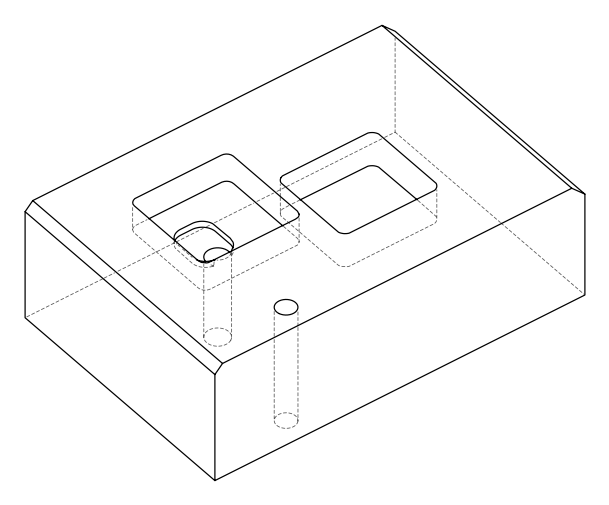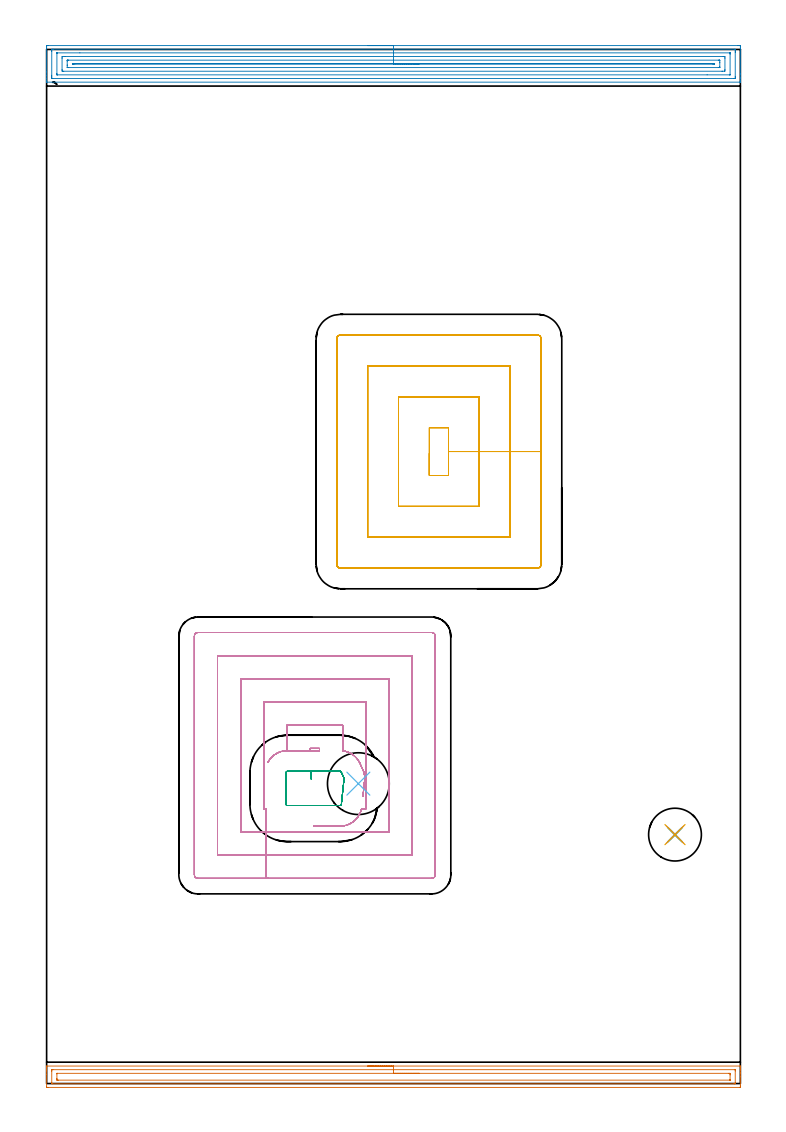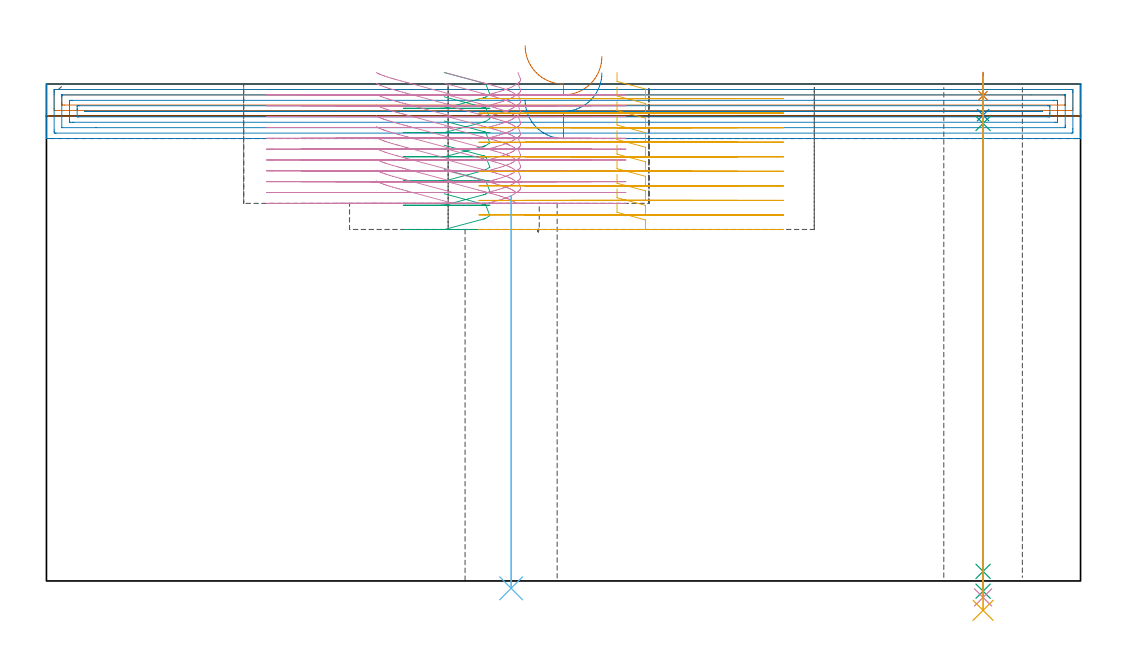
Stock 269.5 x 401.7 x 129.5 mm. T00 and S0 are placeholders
(PLAN: 11 operations, 9 tool changes, 69 min)
(1 AREA_MILL | FG_CHAMFER_SURFACE | UGT0205_001 | 6.7 min | 9283 mm3)
(2 AREA_MILL_1 | FG_CHAMFER_SURFACE_1 | UGT0205_001 | 13.11 min | 27171 mm3)
(3 MILL_OPEN_POCKET | POCKET_OPEN | UGT0201_006 | Follow Part, ap 7, ae 75% | 1.79 min | 71073 mm3)
(4 MILL_RECTANGULAR_POCKET | POCKET_RECTANGULAR_STRAIGHT | NXT0201_011 | Follow Part, ap 3, ae 75% | 27.76 min | 293328 mm3)
(5 MILL_RECTANGULAR_POCKET_1 | POCKET_RECTANGULAR_STRAIGHT_1 | NXT0201_012 | Follow Part, ap 4, ae 75% | 17.46 min | 382539 mm3)
(6 INDEXABLE_INSERT_DRILL_THROUGH_HOLE_FROM_SOLID | STEP1HOLE | NXT0302_019 | 0.42 min | 41728 mm3)
(7 SPOT_DRILL | STEP1HOLE_1 | NXT0321_9005460120000 | 0.05 min | 267 mm3)
(8 DRILL_BLIND_HOLE_INTO_CENTER | STEP1HOLE_1 | UGT0301_178 | 0.04 min | 80 mm3)
(9 GUN_DRILL_THROUGH_HOLE | STEP1HOLE_1 | UGT0307_001 | 0.58 min | 2336 mm3)
(10 SPADE_DRILL_TO_ENLARGE_THROUGH_HOLE | STEP1HOLE_1 | UGT0306_003 | 0.54 min | 13189 mm3)
(11 DRILL_TO_ENLARGE_THROUGH_HOLE | STEP1HOLE_1 | UGT0301_050 | 0.56 min | 26830 mm3)
(TOOL UGT0205_001 | Chamfer Mill 20 x 3 x 45 deg. | D20 FL50 Z2)
(TOOL UGT0201_006 | End Mill 28 mm | D28 FL25 Z2)
(TOOL NXT0201_011 | ENDMILL 12mm [2P460-1200-NA 1630] | D12 FL38 Z6)
(TOOL NXT0201_012 | ENDMILL 16mm [2P460-1600-NA 1630] | D16 FL38 Z6)
(TOOL NXT0302_019 | Index. Insert Drill 24mm [880-D2400L25-05] | D24 PA176 FL120 Z2)
(TOOL NXT0321_9005460120000 | NC Spot Drill, 142deg, 12mm, Carbide, Uncoated | D12 PA142 FL30 Z2)
(TOOL UGT0301_178 | Twist Drill 5.4 mm | D5.4 PA118 FL55 Z2)
(TOOL UGT0307_001 | Gun Drill 5 mm | D5 PA130 FL24 Z1)
(TOOL UGT0306_003 | Spade Drill 12.5mm | D12.5 PA132 FL10 Z2)
(TOOL UGT0301_050 | Twist Drill 20.5 mm | D20.5 PA118 FL145 Z2)
(OP 1 AREA_MILL)
G17 G21 G94 G90
T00 M6
G54
G17 G0 G90 X124.75 Y6.8 S1061 M3
G43 Z139.5 H0
G94 G1 X124.788 Z138.628 F250.
X124.902 Z137.764
X125.091 Z136.912
X125.353 Z136.08
X125.687 Z135.274
X126.09 Z134.5
X126.558 Z133.764
X127.09 Z133.072
X127.679 Z132.429
X128.322 Z131.84
X129.014 Z131.308
X129.75 Z130.84
X130.524 Z130.437
X131.33 Z130.103
X132.162 Z129.841
X133.014 Z129.652
X133.878 Z129.538
X134.75 Z129.5
X269.318
X269.49 Y6.797 Z129.488
X269.493 Y6.745 Z129.437
X269.5 Y6.323 Z129.023
Y6.049 Z128.748
Y5.323 Z128.018
Y4.069 Z126.766
Y2.652 Z125.348
Y-0.914 Z121.783
X269.498 Y-1.18 Z121.517
X269.49 Y-1.492 Z121.206
X269.178 Y-1.499 Z121.199
X0.629 Y-1.5 Z121.2
X0.32 Y-1.497 Z121.202
X0.01 Y-1.492 Z121.206
X0. Y-1.178 Z121.519
Y3.541 Z126.236
Y4.96 Z127.657
Y5.323 Z128.018
Y6.049 Z128.748
Y6.323 Z129.023
X0.007 Y6.745 Z129.437
X0.01 Y6.797 Z129.488
X0.182 Y6.8 Z129.5
X134.75
Y5.386 Z128.086
X267.146 Y5.385 Z128.085
X267.271 Y5.383 Z128.083
X267.49 Y5.376 Z128.076
X267.493 Y5.323 Z128.023
X267.499 Y4.908 Z127.608
Y0.453 Z123.153
X267.493 Y-0.023 Z122.677
X267.49 Y-0.069 Z122.631
X267.333 Y-0.079 Z122.621
X267.208 Y-0.085 Z122.615
X267.145 Y-0.086 Z122.614
X267.083
X2.355 Y-0.085 Z122.615
X2.229 Y-0.083 Z122.617
X2.01 Y-0.076 Z122.624
X2.007 Y-0.023 Z122.677
X2.001 Y0.392 Z123.092
Y4.847 Z127.547
X2.007 Y5.323 Z128.023
X2.01 Y5.369 Z128.069
X2.166 Y5.379 Z128.079
X2.292 Y5.385 Z128.085
X2.355 Y5.386 Z128.086
X2.417
X134.75
Y3.971 Z126.671
X264.863
X265.294 Y3.969 Z126.669
X265.438 Y3.967 Z126.667
X265.481 Y3.965 Z126.665
X265.49 Y3.882 Z126.582
X265.495 Y3.746 Z126.446
X265.499 Y3.541 Z126.241
X265.5 Y3.336 Z126.036
X265.499 Y1.555 Z124.255
X265.49 Y1.35 Z124.05
X265.488 Y1.334 Z124.034
X265.482 Y1.332 Z124.032
X265.456 Y1.33 Z124.03
X265.402 Y1.329 Z124.029
X265.294 Y1.328 Z124.028
X4.637 Y1.329 Z124.029
X4.206 Y1.331 Z124.031
X4.062 Y1.333 Z124.033
X4.019 Y1.335 Z124.035
X4.01 Y1.418 Z124.118
X4.005 Y1.554 Z124.254
X4.001 Y1.759 Z124.459
X4. Y1.964 Z124.664
X4.001 Y3.744 Z126.444
X4.01 Y3.95 Z126.65
X4.012 Y3.966 Z126.666
X4.018 Y3.968 Z126.668
X4.044 Y3.97 Z126.67
X4.098 Y3.971 Z126.671
X4.206
X134.75
X135.622 Z126.71
X136.486 Z126.823
X137.338 Z127.012
X138.17 Z127.275
X138.976 Z127.608
X139.75 Z128.011
X140.486 Z128.48
X141.178 Z129.011
X141.821 Z129.6
X142.41 Z130.244
X142.942 Z130.936
X143.41 Z131.671
X143.813 Z132.445
X144.147 Z133.251
X144.409 Z134.083
X144.598 Z134.935
X144.712 Z135.8
X144.75 Z136.671
G0 Z139.5
M5
M2
(OP 2 AREA_MILL_1)
G17 G21 G94 G90
T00 M6
G54
G17 G0 G90 X124.75 Y403.2 S1061 M3
G43 Z139.5 H0
Z125.3
G94 G1 X124.788 Z124.428 F250.
X124.902 Z123.563
X125.091 Z122.712
X125.353 Z121.88
X125.687 Z121.074
X126.09 Z120.3
X126.558 Z119.564
X127.09 Z118.872
X127.679 Z118.229
X128.322 Z117.64
X129.014 Z117.108
X129.75 Z116.64
X130.524 Z116.237
X131.33 Z115.903
X132.162 Z115.641
X133.014 Z115.452
X133.878 Z115.338
X134.75 Z115.3
X268.389
X268.871 Y403.199 Z115.301
X269.348 Y403.195 Z115.303
X269.491 Y403.192 Z115.306
X269.495 Y402.724 Z115.773
X269.5 Y402.103 Z116.395
Y392.126 Z126.369
Y390.719 Z127.778
Y390.359 Z128.136
Y389.64 Z128.859
Y389.387 Z129.112
Y389.014 Z129.477
X269.492 Y389.003 Z129.488
X269.319 Y389. Z129.5
X269.318
X0.182
X0.008 Y389.003 Z129.488
X0. Y389.014 Z129.477
Y389.387 Z129.112
Y389.64 Z128.859
Y390.359 Z128.136
Y391.602 Z126.895
Y393.009 Z125.487
Y402.103 Z116.395
X0.005 Y402.724 Z115.773
X0.009 Y403.192 Z115.306
X0.152 Y403.195 Z115.303
X0.629 Y403.2 Z115.3
X134.75
Y401.786 Z116.714
X267.139 Y401.785 Z116.715
X267.471 Y401.779 Z116.721
X267.49 Y401.671 Z116.829
X267.497 Y401.431 Z117.069
X267.499 Y400.958 Z117.542
X267.5 Y400.545 Z117.955
X267.499 Y391.242 Z127.258
X267.498 Y390.832 Z127.668
X267.49 Y390.425 Z128.075
X267.083 Y390.416 Z128.084
X267.026 Y390.415 Z128.085
X2.361
X2.029 Y390.421 Z128.079
X2.01 Y390.529 Z127.971
X2.003 Y390.769 Z127.731
X2.001 Y391.242 Z127.258
X2. Y391.655 Z126.845
X2.001 Y400.958 Z117.542
X2.002 Y401.368 Z117.132
X2.01 Y401.775 Z116.725
X2.417 Y401.785 Z116.715
X2.474
X134.75 Y401.786 Z116.714
Y400.372 Z118.128
X265.294 Y400.371 Z118.129
X265.395 Y400.37 Z118.13
X265.473 Y400.366 Z118.134
X265.49 Y400.365 Z118.135
X265.494 Y400.335 Z118.165
X265.497 Y400.278 Z118.222
X265.499 Y400.074 Z118.426
X265.5 Y399.871 Z118.629
X265.498 Y391.924 Z126.576
X265.493 Y391.855 Z126.645
X265.49 Y391.836 Z126.664
X265.48 Y391.834 Z126.666
X265.445 Y391.831 Z126.669
X265.294 Y391.829 Z126.671
X256.579
X4.206
X4.105 Y391.831 Z126.669
X4.026 Y391.834 Z126.666
X4.01 Y391.835 Z126.665
X4.007 Y391.865 Z126.635
X4.003 Y391.923 Z126.577
X4.001 Y392.126 Z126.374
X4. Y392.329 Z126.171
X4.001 Y400.276 Z118.224
X4.007 Y400.345 Z118.155
X4.01 Y400.364 Z118.136
X4.02 Y400.366 Z118.134
X4.055 Y400.369 Z118.131
X4.206 Y400.371 Z118.129
X12.921 Y400.372 Z118.128
X134.75
Y398.957 Z119.543
X262.849
X263.366 Y398.953 Z119.547
X263.483 Y398.951 Z119.549
X263.491 Y398.747 Z119.753
X263.5 Y398.314 Z120.186
Y393.898 Z124.602
X263.49 Y393.454 Z125.046
X263.479 Y393.25 Z125.25
X263.266 Y393.246 Z125.254
X262.612 Y393.243 Z125.257
X262.375
X6.651
X6.134 Y393.247 Z125.253
X6.017 Y393.25 Z125.25
X6.009 Y393.453 Z125.047
X6. Y393.886 Z124.614
Y398.302 Z120.198
X6.01 Y398.746 Z119.754
X6.021 Y398.951 Z119.549
X6.234 Y398.954 Z119.546
X6.888 Y398.957 Z119.543
X7.125
X134.75
Y397.543 Z120.957
X260.943
X261.183 Y397.542 Z120.958
X261.343 Y397.54 Z120.96
X261.468 Y397.536 Z120.964
X261.491 Y397.529 Z120.971
X261.493 Y397.519 Z120.981
X261.496 Y397.425 Z121.075
X261.5 Y396.757 Z121.743
Y396.542 Z121.958
Y394.99 Z123.51
X261.499 Y394.775 Z123.725
X261.497 Y394.692 Z123.808
X261.494 Y394.672 Z123.828
X261.492 Y394.667 Z123.833
X261.461 Y394.664 Z123.836
X261.303 Y394.66 Z123.84
X261.063 Y394.657 Z123.843
X260.943
X8.557
X8.317 Y394.658 Z123.842
X8.157 Y394.661 Z123.839
X8.032 Y394.664 Z123.836
X8.009 Y394.671 Z123.829
X8.007 Y394.681 Z123.819
X8.004 Y394.775 Z123.725
X8. Y395.443 Z123.057
Y395.658 Z122.842
Y397.21 Z121.29
X8.001 Y397.425 Z121.075
X8.003 Y397.508 Z120.992
X8.006 Y397.528 Z120.972
X8.008 Y397.533 Z120.967
X8.038 Y397.536 Z120.964
X8.197 Y397.54 Z120.96
X8.437 Y397.543 Z120.957
X8.557
X134.75
Y396.129 Z122.371
X259.035
X259.458 Y396.124 Z122.376
X259.49 Y396.122 Z122.378
X259.494 Y396.089 Z122.411
X259.441 Y396.078 Z122.422
X259.035 Y396.074 Z122.426
X258.617 Y396.072 Z122.428
X10.882 Y396.071 Z122.429
X10.465 Y396.072 Z122.428
X10.042 Y396.076 Z122.424
X10.01 Y396.078 Z122.422
X10.007 Y396.11 Z122.39
X10.406 Y396.126 Z122.374
X10.465 Y396.128 Z122.372
X11.359 Y396.129 Z122.371
X134.75
X135.622 Z122.409
X136.486 Z122.523
X137.338 Z122.712
X138.17 Z122.974
X138.976 Z123.308
X139.75 Z123.711
X140.486 Z124.18
X141.178 Z124.711
X141.821 Z125.3
X142.41 Z125.943
X142.942 Z126.635
X143.41 Z127.371
X143.813 Z128.145
X144.147 Z128.951
X144.409 Z129.783
X144.598 Z130.635
X144.712 Z131.499
X144.75 Z132.371
G0 Z139.5
M5
M2
(OP 3 MILL_OPEN_POCKET)
G17 G21 G94 G90
T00 M6
G54
G17 G0 G90 X103.655 Y108. S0 M3
G43 Z139.5 H0
Z132.5
G94 G1 X114. Z129.728 F250.
X114.1 Z129.701
X114.341 Y108.121 Z129.629
X114.487 Y108.348 Z129.557
X114.497 Y108.448 Z129.53
X115.559 Y118.601 Z126.794
X114.454 Y121.008 Z126.085
X114.413 Y121.1 Z126.058
X114.275 Y121.229 Z126.007
X114.1 Y121.3 Z125.957
X114. Z125.93
X103.75 Z123.183
X93.5 F500.
G3 X93. Y120.8 R0.5
G1 Y108.5
G3 X93.5 Y108. R0.5
G1 X114.
G3 X114.497 Y108.448 R0.5
G1 X115.559 Y118.601
X114.454 Y121.008
G3 X114. Y121.3 R0.5
G1 X103.75
X102.75
Y118.3 F250.
G0 X103.655 Y108. Z126.183
G1 X114. Z123.411
X114.1 Z123.384
X114.341 Y108.121 Z123.312
X114.487 Y108.348 Z123.24
X114.497 Y108.448 Z123.213
X115.559 Y118.601 Z120.478
X114.454 Y121.008 Z119.768
X114.413 Y121.1 Z119.741
X114.275 Y121.229 Z119.691
X114.1 Y121.3 Z119.64
X114. Z119.613
X103.75 Z116.867
X93.5 F500.
G3 X93. Y120.8 R0.5
G1 Y108.5
G3 X93.5 Y108. R0.5
G1 X114.
G3 X114.497 Y108.448 R0.5
G1 X115.559 Y118.601
X114.454 Y121.008
G3 X114. Y121.3 R0.5
G1 X103.75
X102.75
Y118.3 F250.
G0 X103.655 Y108. Z119.867
G1 X114. Z117.095
X114.1 Z117.068
X114.341 Y108.121 Z116.996
X114.487 Y108.348 Z116.923
X114.497 Y108.448 Z116.896
X115.559 Y118.601 Z114.161
X114.454 Y121.008 Z113.451
X114.413 Y121.1 Z113.424
X114.275 Y121.229 Z113.374
X114.1 Y121.3 Z113.323
X114. Z113.296
X103.75 Z110.55
X93.5 F500.
G3 X93. Y120.8 R0.5
G1 Y108.5
G3 X93.5 Y108. R0.5
G1 X114.
G3 X114.497 Y108.448 R0.5
G1 X115.559 Y118.601
X114.454 Y121.008
G3 X114. Y121.3 R0.5
G1 X103.75
X102.75
Y118.3 F250.
G0 X103.655 Y108. Z113.55
G1 X114. Z110.778
X114.1 Z110.751
X114.341 Y108.121 Z110.679
X114.487 Y108.348 Z110.607
X114.497 Y108.448 Z110.58
X115.559 Y118.601 Z107.844
X114.454 Y121.008 Z107.135
X114.413 Y121.1 Z107.108
X114.275 Y121.229 Z107.057
X114.1 Y121.3 Z107.007
X114. Z106.98
X103.75 Z104.233
X93.5 F500.
G3 X93. Y120.8 R0.5
G1 Y108.5
G3 X93.5 Y108. R0.5
G1 X114.
G3 X114.497 Y108.448 R0.5
G1 X115.559 Y118.601
X114.454 Y121.008
G3 X114. Y121.3 R0.5
G1 X103.75
X102.75
Y118.3 F250.
G0 X103.655 Y108. Z107.233
G1 X114. Z104.461
X114.1 Z104.435
X114.341 Y108.121 Z104.362
X114.487 Y108.348 Z104.29
X114.497 Y108.448 Z104.263
X115.559 Y118.601 Z101.528
X114.454 Y121.008 Z100.818
X114.413 Y121.1 Z100.791
X114.275 Y121.229 Z100.741
X114.1 Y121.3 Z100.69
X114. Z100.663
X103.75 Z97.917
X93.5 F500.
G3 X93. Y120.8 R0.5
G1 Y108.5
G3 X93.5 Y108. R0.5
G1 X114.
G3 X114.497 Y108.448 R0.5
G1 X115.559 Y118.601
X114.454 Y121.008
G3 X114. Y121.3 R0.5
G1 X103.75
X102.75
Y118.3 F250.
G0 X103.655 Y108. Z100.917
G1 X114. Z98.145
X114.1 Z98.118
X114.341 Y108.121 Z98.046
X114.487 Y108.348 Z97.973
X114.497 Y108.448 Z97.946
X115.559 Y118.601 Z95.211
X114.454 Y121.008 Z94.501
X114.413 Y121.1 Z94.474
X114.275 Y121.229 Z94.424
X114.1 Y121.3 Z94.373
X114. Z94.346
X103.75 Z91.6
X93.5 F500.
G3 X93. Y120.8 R0.5
G1 Y108.5
G3 X93.5 Y108. R0.5
G1 X114.
G3 X114.497 Y108.448 R0.5
G1 X115.559 Y118.601
X114.454 Y121.008
G3 X114. Y121.3 R0.5
G1 X103.75
X102.75
Y118.3 F250.
G0 Z139.5
M5
M2
(OP 4 MILL_RECTANGULAR_POCKET)
G17 G21 G94 G90
T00 M6
G54
G17 G0 G90 X85.966 Y124.765 S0 M3
G43 Z139.5 H1
Z132.5
G94 G1 X86.344 Y125.41 Z132.3 F250.
X86.656 Y125.859 Z132.153
X86.903 Y126.191 Z132.042
X87.143 Y126.471 Z131.943
X87.755 Y127.075 Z131.713
X88.06 Y127.355 Z131.602
X88.891 Y127.963 Z131.326
X89.788 Y128.468 Z131.05
X90.169 Y128.632 Z130.939
X90.509 Y128.775 Z130.84
X90.86 Y128.888 Z130.742
X91.268 Y129.017 Z130.627
X92.427 Y129.246 Z130.31
X93.605 Y129.324 Z129.994
X94.033 Y129.305 Z129.879
X94.202 Y129.304 Z129.834
X94.878 Y129.3 Z129.653
X106. Z126.673
Y130.2
X102.4
Y129.3
G0 X122.879 Y111.688 Z132.5
G1 X123.522 Y117.835 Z130.844
X123.559 Y118.237 Z130.736
X123.538 Y119.263 Z130.461
X123.388 Y120.279 Z130.186
X123.284 Y120.669 Z130.077
X123.189 Y121.027 Z129.978
X123.061 Y121.375 Z129.879
X122.167 Y123.393 Z129.287
X121.545 Y124.763 Z128.884
X121.023 Y125.617 Z128.616
X120.407 Y126.406 Z128.348
X120.116 Y126.709 Z128.235
X119.837 Y127.002 Z128.127
X119.08 Y127.642 Z127.861
X118.251 Y128.186 Z127.595
X117.362 Y128.625 Z127.33
X116.982 Y128.763 Z127.221
X116.643 Y128.891 Z127.124
X116.295 Y128.99 Z127.027
X115.897 Y129.103 Z126.916
X115.411 Y129.201 Z126.784
X115. Y129.251 Z126.673
Y139.2 F500.
X93.4
Y129.311
G0 X103.808 Y100. Z132.5
G1 X113.469 Y99.995 Z129.911 F250.
X113.895 Y99.975 Z129.797
X114.108 Y99.978 Z129.74
X114.533 Y100.008 Z129.626
X114.963 Y100.04 Z129.51
X115.759 Y100.172 Z129.294
X116.541 Y100.372 Z129.078
X116.948 Y100.516 Z128.962
X117.339 Y100.663 Z128.85
X118.304 Y101.153 Z128.56
X119.202 Y101.759 Z128.27
X120.017 Y102.472 Z127.98
X120.299 Y102.78 Z127.868
X120.528 Y103.029 Z127.777
X120.737 Y103.296 Z127.686
X120.99 Y103.631 Z127.574
X121.499 Y104.469 Z127.311
X121.912 Y105.36 Z127.048
X122.223 Y106.29 Z126.785
X122.315 Y106.7 Z126.673
X124. F500.
Y148.2
X84.4
Y106.7
X85.192
Y97.7
X133.
Y157.2
X75.4
Y97.7
X85.192
Y88.7
X142.
Y166.2
X66.4
Y88.7
X85.192
Y79.7
X149.6
G3 X151. Y81.1 R1.4
G1 Y173.8
G3 X149.6 Y175.2 R1.4
G1 X58.8
G3 X57.4 Y173.8 R1.4
G1 Y81.1
G3 X58.8 Y79.7 R1.4
G1 X85.192
X86.192
G0 X85.968 Y124.765 Z129.673
G1 X86.356 Y125.429 Z129.467 F250.
X86.669 Y125.877 Z129.32
X86.915 Y126.207 Z129.21
X87.125 Y126.453 Z129.123
X87.756 Y127.076 Z128.885
X88.36 Y127.592 Z128.673
X89.223 Y128.167 Z128.395
X90.151 Y128.632 Z128.117
X91.129 Y128.978 Z127.839
X91.562 Y129.08 Z127.719
X91.974 Y129.176 Z127.606
X92.788 Y129.288 Z127.386
X93.61 Y129.325 Z127.165
X94.033 Y129.305 Z127.052
X94.878 Y129.3 Z126.826
X106. Z123.845
Y130.2
X102.4
Y129.3
G0 X122.88 Y111.689 Z129.673
G1 X123.521 Y117.824 Z128.02
X123.558 Y118.226 Z127.911
X123.539 Y119.25 Z127.637
X123.391 Y120.264 Z127.362
X123.288 Y120.654 Z127.254
X123.191 Y121.02 Z127.153
X123.061 Y121.375 Z127.052
X122.144 Y123.444 Z126.445
X121.61 Y124.635 Z126.095
X121.405 Y124.994 Z125.985
X121.196 Y125.358 Z125.872
X120.821 Y125.897 Z125.696
X120.407 Y126.407 Z125.52
X120.116 Y126.709 Z125.408
X119.837 Y127.002 Z125.299
X119.08 Y127.642 Z125.034
X118.251 Y128.186 Z124.768
X117.362 Y128.625 Z124.503
X116.982 Y128.763 Z124.394
X116.595 Y128.91 Z124.283
X116.008 Y129.076 Z124.12
X115.411 Y129.201 Z123.956
X115. Y129.251 Z123.845
Y139.2 F500.
X93.4
Y129.313
G0 X103.808 Y100. Z129.673
G1 X113.469 Y99.995 Z127.084 F250.
X113.895 Y99.975 Z126.97
X114.11 Y99.978 Z126.912
X114.534 Y100.008 Z126.798
X114.965 Y100.04 Z126.682
X115.76 Y100.172 Z126.466
X116.541 Y100.372 Z126.25
X116.948 Y100.516 Z126.135
X117.339 Y100.663 Z126.023
X118.303 Y101.153 Z125.733
X119.2 Y101.758 Z125.443
X120.015 Y102.47 Z125.153
X120.297 Y102.778 Z125.041
X120.527 Y103.028 Z124.95
X120.737 Y103.296 Z124.859
X120.99 Y103.631 Z124.747
X121.499 Y104.469 Z124.484
X121.912 Y105.36 Z124.221
X122.223 Y106.29 Z123.958
X122.315 Y106.7 Z123.845
X124. F500.
Y148.2
X84.4
Y106.7
X85.194
Y97.7
X133.
Y157.2
X75.4
Y97.7
X85.194
Y88.7
X142.
Y166.2
X66.4
Y88.7
X85.194
Y79.7
X149.6
G3 X151. Y81.1 R1.4
G1 Y173.8
G3 X149.6 Y175.2 R1.4
G1 X58.8
G3 X57.4 Y173.8 R1.4
G1 Y81.1
G3 X58.8 Y79.7 R1.4
G1 X85.194
X86.194
G0 X85.979 Y124.76 Z126.845
G1 X86.078 Y124.971 Z126.783 F250.
X86.3 Y125.34 Z126.667
X86.522 Y125.689 Z126.557
X87.151 Y126.478 Z126.286
X87.869 Y127.187 Z126.016
X88.622 Y127.782 Z125.759
X88.965 Y128. Z125.65
X89.312 Y128.218 Z125.54
X90.198 Y128.652 Z125.276
X91.129 Y128.978 Z125.011
X91.528 Y129.072 Z124.902
X91.939 Y129.17 Z124.788
X92.771 Y129.287 Z124.563
X93.61 Y129.325 Z124.338
X94.033 Y129.305 Z124.225
X94.878 Y129.3 Z123.998
X106. Z121.018
Y130.2
X102.4
Y129.3
G0 X122.88 Y111.689 Z126.845
G1 X123.521 Y117.822 Z125.193
X123.558 Y118.223 Z125.085
X123.544 Y119.184 Z124.827
X123.417 Y120.137 Z124.57
X123.177 Y121.068 Z124.312
X123.035 Y121.446 Z124.204
X122.775 Y122.057 Z124.026
X121.627 Y124.598 Z123.279
X121.441 Y124.95 Z123.172
X121.224 Y125.298 Z123.063
X121.005 Y125.647 Z122.952
X120.404 Y126.413 Z122.691
X120.116 Y126.709 Z122.581
X119.837 Y127.002 Z122.472
X119.08 Y127.642 Z122.207
X118.251 Y128.186 Z121.941
X117.362 Y128.625 Z121.675
X116.982 Y128.763 Z121.567
X116.595 Y128.91 Z121.456
X116.008 Y129.076 Z121.292
X115.411 Y129.201 Z121.129
X115. Y129.251 Z121.018
Y139.2 F500.
X93.4
Y129.313
G0 X103.809 Y100. Z126.845
G1 X112.625 Z124.483 F250.
X113.469 Y99.995 Z124.257
X113.895 Y99.975 Z124.143
X114.791 Y100.02 Z123.902
X115.678 Y100.153 Z123.662
X116.547 Y100.373 Z123.422
X116.948 Y100.516 Z123.308
X117.339 Y100.663 Z123.196
X118.218 Y101.103 Z122.932
X119.042 Y101.639 Z122.669
X119.8 Y102.264 Z122.406
X120.483 Y102.971 Z122.142
X120.74 Y103.3 Z122.031
X120.994 Y103.635 Z121.918
X121.501 Y104.472 Z121.656
X121.913 Y105.361 Z121.393
X122.223 Y106.29 Z121.131
X122.315 Y106.7 Z121.018
X124. F500.
Y148.2
X84.4
Y106.7
X85.196
Y97.7
X133.
Y157.2
X75.4
Y97.7
X85.196
Y88.7
X142.
Y166.2
X66.4
Y88.7
X85.196
Y79.7
X149.6
G3 X151. Y81.1 R1.4
G1 Y173.8
G3 X149.6 Y175.2 R1.4
G1 X58.8
G3 X57.4 Y173.8 R1.4
G1 Y81.1
G3 X58.8 Y79.7 R1.4
G1 X85.196
X86.196
G0 X85.979 Y124.76 Z124.018
G1 X86.078 Y124.971 Z123.956 F250.
X86.3 Y125.34 Z123.84
X86.522 Y125.689 Z123.729
X87.151 Y126.478 Z123.459
X87.869 Y127.187 Z123.189
X88.192 Y127.444 Z123.078
X88.508 Y127.7 Z122.969
X89.33 Y128.229 Z122.707
X90.208 Y128.658 Z122.445
X91.131 Y128.98 Z122.183
X91.528 Y129.072 Z122.074
X91.95 Y129.17 Z121.958
X92.737 Y129.282 Z121.745
X93.171 Y129.305 Z121.629
X93.61 Y129.325 Z121.511
X94.033 Y129.305 Z121.398
X94.895 Y129.3 Z121.166
X106. Z118.191
Y130.2
X102.4
Y129.3
G0 X122.879 Y111.685 Z124.018
G1 X123.521 Y117.822 Z122.365
X123.558 Y118.223 Z122.257
X123.544 Y119.184 Z121.999
X123.417 Y120.137 Z121.742
X123.177 Y121.068 Z121.484
X123.035 Y121.446 Z121.376
X122.775 Y122.057 Z121.198
X121.66 Y124.508 Z120.476
X121.472 Y124.886 Z120.363
X120.98 Y125.673 Z120.115
X120.408 Y126.404 Z119.866
X120.116 Y126.709 Z119.753
X119.837 Y127.001 Z119.645
X119.175 Y127.557 Z119.413
X118.843 Y127.809 Z119.301
X118.046 Y128.292 Z119.051
X117.203 Y128.688 Z118.802
X116.322 Y128.991 Z118.552
X115.414 Y129.199 Z118.303
X115. Y129.25 Z118.191
Y139.2 F500.
X93.4
Y129.313
G0 X103.808 Y100. Z124.018
G1 X112.625 Z121.656 F250.
X113.469 Y99.995 Z121.429
X113.895 Y99.975 Z121.315
X115.025 Y100.046 Z121.012
X116.137 Y100.258 Z120.709
X116.544 Y100.382 Z120.594
X116.808 Y100.464 Z120.52
X117.067 Y100.562 Z120.446
X117.455 Y100.714 Z120.335
X118.394 Y101.207 Z120.05
X119.266 Y101.81 Z119.766
X119.582 Y102.083 Z119.655
X119.898 Y102.357 Z119.542
X120.483 Y102.971 Z119.315
X120.741 Y103.301 Z119.203
X120.995 Y103.636 Z119.09
X121.502 Y104.474 Z118.828
X121.913 Y105.362 Z118.566
X122.223 Y106.29 Z118.303
X122.315 Y106.7 Z118.191
X124. F500.
Y148.2
X84.4
Y106.7
X85.196
Y97.7
X133.
Y157.2
X75.4
Y97.7
X85.196
Y88.7
X142.
Y166.2
X66.4
Y88.7
X85.196
Y79.7
X149.6
G3 X151. Y81.1 R1.4
G1 Y173.8
G3 X149.6 Y175.2 R1.4
G1 X58.8
G3 X57.4 Y173.8 R1.4
G1 Y81.1
G3 X58.8 Y79.7 R1.4
G1 X85.196
X86.196
G0 X85.979 Y124.76 Z121.191
G1 X86.078 Y124.971 Z121.129 F250.
X86.3 Y125.34 Z121.013
X86.522 Y125.689 Z120.902
X86.991 Y126.295 Z120.697
X87.513 Y126.856 Z120.492
X87.821 Y127.132 Z120.381
X88.011 Y127.301 Z120.313
X88.211 Y127.459 Z120.244
X88.527 Y127.714 Z120.136
X89.232 Y128.173 Z119.91
X89.98 Y128.559 Z119.685
X90.763 Y128.866 Z119.459
X91.528 Y129.072 Z119.247
X91.95 Y129.17 Z119.131
X92.781 Y129.286 Z118.906
X93.214 Y129.307 Z118.79
X93.623 Y129.325 Z118.68
X94.033 Y129.305 Z118.57
X94.895 Y129.3 Z118.339
X106. Z115.364
Y130.2
X102.4
Y129.3
G0 X122.879 Y111.685 Z121.191
G1 X123.515 Y117.768 Z119.552
X123.545 Y118.063 Z119.473
X123.553 Y118.359 Z119.393
X123.564 Y118.762 Z119.285
X123.489 Y119.703 Z119.032
X123.305 Y120.629 Z118.779
X123.033 Y121.452 Z118.547
X122.876 Y121.821 Z118.44
X122.775 Y122.057 Z118.371
X121.604 Y124.64 Z117.611
X121.364 Y125.076 Z117.478
X121.133 Y125.429 Z117.365
X120.898 Y125.786 Z117.25
X120.411 Y126.399 Z117.04
X120.116 Y126.709 Z116.925
X119.837 Y127.001 Z116.817
X119.175 Y127.557 Z116.586
X118.843 Y127.809 Z116.474
X118.046 Y128.292 Z116.224
X117.203 Y128.688 Z115.975
X116.322 Y128.991 Z115.725
X115.414 Y129.199 Z115.475
X115. Y129.25 Z115.364
Y139.2 F500.
X93.4
Y129.313
G0 X103.808 Y100. Z121.191
G1 X113.469 Y99.995 Z118.602 F250.
X114.369 Y99.987 Z118.361
X115.26 Y100.078 Z118.121
X116.137 Y100.257 Z117.881
X116.544 Y100.382 Z117.767
X116.792 Y100.459 Z117.698
X117.036 Y100.55 Z117.628
X117.425 Y100.701 Z117.516
X118.373 Y101.194 Z117.23
X119.253 Y101.799 Z116.943
X119.569 Y102.072 Z116.832
X119.886 Y102.346 Z116.719
X120.481 Y102.97 Z116.488
X120.752 Y103.316 Z116.371
X121.005 Y103.652 Z116.258
X121.507 Y104.484 Z115.997
X121.915 Y105.367 Z115.737
X122.223 Y106.29 Z115.476
X122.315 Y106.7 Z115.364
X124. F500.
Y148.2
X84.4
Y106.7
X85.196
Y97.7
X133.
Y157.2
X75.4
Y97.7
X85.196
Y88.7
X142.
Y166.2
X66.4
Y88.7
X85.196
Y79.7
X149.6
G3 X151. Y81.1 R1.4
G1 Y173.8
G3 X149.6 Y175.2 R1.4
G1 X58.8
G3 X57.4 Y173.8 R1.4
G1 Y81.1
G3 X58.8 Y79.7 R1.4
G1 X85.196
X86.196
G0 X85.979 Y124.761 Z118.364
G1 X86.078 Y124.971 Z118.301 F250.
X86.3 Y125.34 Z118.186
X86.522 Y125.689 Z118.075
X86.991 Y126.295 Z117.87
X87.513 Y126.857 Z117.664
X87.821 Y127.132 Z117.554
X88.011 Y127.301 Z117.485
X88.211 Y127.459 Z117.417
X88.527 Y127.714 Z117.309
X89.232 Y128.174 Z117.083
X89.98 Y128.559 Z116.857
X90.764 Y128.867 Z116.632
X91.561 Y129.079 Z116.411
X91.973 Y129.176 Z116.297
X92.788 Y129.288 Z116.077
X93.61 Y129.325 Z115.856
X94.033 Y129.305 Z115.743
X94.878 Y129.3 Z115.517
X106. Z112.536
Y130.2
X102.4
Y129.3
G0 X122.88 Y111.687 Z118.364
G1 X123.543 Y118.127 Z116.629
X123.566 Y118.53 Z116.521
X123.515 Y119.492 Z116.263
X123.351 Y120.441 Z116.005
X123.24 Y120.829 Z115.896
X123.16 Y121.107 Z115.819
X123.06 Y121.379 Z115.741
X122.748 Y122.1 Z115.531
X122.426 Y122.818 Z115.32
X121.937 Y123.894 Z115.003
X121.8 Y124.237 Z114.904
X121.635 Y124.567 Z114.805
X121.44 Y124.948 Z114.691
X120.961 Y125.699 Z114.452
X120.411 Y126.399 Z114.213
X120.116 Y126.709 Z114.099
X119.837 Y127.002 Z113.99
X119.08 Y127.642 Z113.725
X118.251 Y128.186 Z113.459
X117.362 Y128.625 Z113.193
X116.982 Y128.763 Z113.085
X116.595 Y128.91 Z112.974
X116.008 Y129.076 Z112.811
X115.411 Y129.201 Z112.647
X115. Y129.251 Z112.536
Y139.2 F500.
X93.4
Y129.313
G0 X103.807 Y100. Z118.364
G1 X113.469 Y99.995 Z115.775 F250.
X113.895 Y99.975 Z115.661
X115.025 Y100.046 Z115.357
X116.137 Y100.258 Z115.054
X116.932 Y100.511 Z114.83
X117.323 Y100.657 Z114.718
X118.294 Y101.147 Z114.427
X119.196 Y101.755 Z114.136
X120.015 Y102.47 Z113.844
X120.297 Y102.778 Z113.732
X120.526 Y103.027 Z113.642
X120.735 Y103.294 Z113.551
X120.989 Y103.628 Z113.438
X121.498 Y104.468 Z113.175
X121.912 Y105.359 Z112.912
X122.223 Y106.29 Z112.649
X122.315 Y106.7 Z112.536
X124. F500.
Y148.2
X84.4
Y106.7
X85.196
Y97.7
X133.
Y157.2
X75.4
Y97.7
X85.196
Y88.7
X142.
Y166.2
X66.4
Y88.7
X85.196
Y79.7
X149.6
G3 X151. Y81.1 R1.4
G1 Y173.8
G3 X149.6 Y175.2 R1.4
G1 X58.8
G3 X57.4 Y173.8 R1.4
G1 Y81.1
G3 X58.8 Y79.7 R1.4
G1 X85.196
X86.196
G0 X85.979 Y124.76 Z115.536
G1 X86.078 Y124.971 Z115.474 F250.
X86.3 Y125.34 Z115.359
X86.522 Y125.689 Z115.248
X87.151 Y126.478 Z114.977
X87.869 Y127.187 Z114.707
X88.192 Y127.444 Z114.596
X88.507 Y127.7 Z114.488
X89.329 Y128.23 Z114.225
X90.208 Y128.659 Z113.963
X91.132 Y128.98 Z113.701
X91.528 Y129.072 Z113.593
X91.939 Y129.17 Z113.479
X92.771 Y129.287 Z113.254
X93.61 Y129.325 Z113.029
X94.033 Y129.305 Z112.916
X94.878 Y129.3 Z112.689
X106. Z109.709
Y130.2
X102.4
Y129.3
G0 X122.88 Y111.688 Z115.536
G1 X123.521 Y117.825 Z113.883
X123.558 Y118.227 Z113.775
X123.539 Y119.251 Z113.5
X123.391 Y120.264 Z113.226
X123.288 Y120.654 Z113.118
X123.191 Y121.02 Z113.017
X123.062 Y121.375 Z112.915
X121.684 Y124.483 Z112.004
X121.442 Y124.949 Z111.864
X121.224 Y125.298 Z111.753
X121.003 Y125.649 Z111.642
X120.405 Y126.41 Z111.383
X120.116 Y126.709 Z111.272
X119.837 Y127.002 Z111.163
X119.08 Y127.642 Z110.897
X118.251 Y128.186 Z110.632
X117.362 Y128.625 Z110.366
X116.982 Y128.763 Z110.258
X116.595 Y128.91 Z110.147
X116.008 Y129.076 Z109.983
X115.411 Y129.201 Z109.82
X115. Y129.251 Z109.709
Y139.2 F500.
X93.4
Y129.313
G0 X103.808 Y100. Z115.536
G1 X112.625 Z113.174 F250.
X113.469 Y99.995 Z112.948
X113.895 Y99.975 Z112.834
X114.791 Y100.02 Z112.593
X115.678 Y100.153 Z112.353
X116.547 Y100.373 Z112.113
X116.948 Y100.516 Z111.998
X117.339 Y100.663 Z111.887
X118.304 Y101.153 Z111.597
X119.2 Y101.758 Z111.307
X120.015 Y102.47 Z111.017
X120.297 Y102.778 Z110.905
X120.526 Y103.027 Z110.814
X120.735 Y103.294 Z110.724
X120.989 Y103.628 Z110.611
X121.498 Y104.468 Z110.348
X121.912 Y105.359 Z110.085
X122.223 Y106.29 Z109.822
X122.315 Y106.7 Z109.709
X124. F500.
Y148.2
X84.4
Y106.7
X85.196
Y97.7
X133.
Y157.2
X75.4
Y97.7
X85.196
Y88.7
X142.
Y166.2
X66.4
Y88.7
X85.196
Y79.7
X149.6
G3 X151. Y81.1 R1.4
G1 Y173.8
G3 X149.6 Y175.2 R1.4
G1 X58.8
G3 X57.4 Y173.8 R1.4
G1 Y81.1
G3 X58.8 Y79.7 R1.4
G1 X85.196
X86.196
G0 X85.979 Y124.76 Z112.709
G1 X86.078 Y124.971 Z112.647 F250.
X86.3 Y125.34 Z112.531
X86.522 Y125.689 Z112.421
X87.151 Y126.478 Z112.15
X87.869 Y127.187 Z111.88
X88.192 Y127.444 Z111.769
X88.507 Y127.7 Z111.66
X89.329 Y128.23 Z111.398
X90.208 Y128.659 Z111.136
X91.132 Y128.98 Z110.874
X91.528 Y129.072 Z110.765
X91.939 Y129.17 Z110.652
X92.771 Y129.287 Z110.427
X93.61 Y129.325 Z110.202
X94.033 Y129.305 Z110.088
X94.878 Y129.3 Z109.862
X106. Z106.882
Y130.2
X102.4
Y129.3
G0 X122.88 Y111.689 Z112.709
G1 X123.521 Y117.822 Z111.057
X123.558 Y118.223 Z110.949
X123.544 Y119.184 Z110.691
X123.417 Y120.137 Z110.434
X123.177 Y121.068 Z110.176
X123.035 Y121.446 Z110.068
X122.775 Y122.057 Z109.89
X121.581 Y124.689 Z109.115
X121.441 Y124.95 Z109.036
X121.224 Y125.298 Z108.926
X121.006 Y125.646 Z108.816
X120.403 Y126.414 Z108.554
X120.116 Y126.709 Z108.444
X119.837 Y127.002 Z108.336
X119.08 Y127.642 Z108.07
X118.251 Y128.186 Z107.805
X117.362 Y128.625 Z107.539
X116.982 Y128.763 Z107.431
X116.595 Y128.91 Z107.32
X116.008 Y129.076 Z107.156
X115.411 Y129.201 Z106.993
X115. Y129.251 Z106.882
Y139.2 F500.
X93.4
Y129.313
G0 X103.809 Y100. Z112.709
G1 X112.625 Z110.347 F250.
X113.469 Y99.995 Z110.121
X113.895 Y99.975 Z110.006
X114.791 Y100.02 Z109.766
X115.678 Y100.153 Z109.526
X116.547 Y100.373 Z109.285
X116.948 Y100.516 Z109.171
X117.339 Y100.663 Z109.06
X118.218 Y101.103 Z108.796
X119.042 Y101.639 Z108.533
X119.8 Y102.264 Z108.269
X120.483 Y102.971 Z108.006
X120.74 Y103.3 Z107.894
X120.994 Y103.635 Z107.782
X121.501 Y104.472 Z107.519
X121.913 Y105.361 Z107.257
X122.223 Y106.29 Z106.994
X122.315 Y106.7 Z106.882
X124. F500.
Y148.2
X84.4
Y106.7
X85.196
Y97.7
X133.
Y157.2
X75.4
Y97.7
X85.196
Y88.7
X142.
Y166.2
X66.4
Y88.7
X85.196
Y79.7
X149.6
G3 X151. Y81.1 R1.4
G1 Y173.8
G3 X149.6 Y175.2 R1.4
G1 X58.8
G3 X57.4 Y173.8 R1.4
G1 Y81.1
G3 X58.8 Y79.7 R1.4
G1 X85.196
X86.196
G0 X85.978 Y124.759 Z109.882
G1 X86.078 Y124.971 Z109.819 F250.
X86.3 Y125.34 Z109.704
X86.522 Y125.689 Z109.593
X87.012 Y126.319 Z109.379
X87.559 Y126.902 Z109.165
X88.189 Y127.442 Z108.943
X88.508 Y127.698 Z108.833
X89.352 Y128.237 Z108.564
X90.253 Y128.673 Z108.296
X91.2 Y128.998 Z108.028
X91.6 Y129.088 Z107.918
X92.015 Y129.183 Z107.804
X92.388 Y129.242 Z107.703
X92.812 Y129.28 Z107.589
X93.234 Y129.318 Z107.475
X93.61 Y129.325 Z107.374
X94.033 Y129.305 Z107.261
X94.897 Y129.3 Z107.03
X106. Z104.055
Y130.2
X102.4
Y129.3
G0 X122.88 Y111.688 Z109.882
G1 X123.521 Y117.822 Z108.229
X123.541 Y118.042 Z108.17
X123.55 Y118.262 Z108.111
X123.566 Y118.665 Z108.003
X123.518 Y119.471 Z107.787
X123.39 Y120.269 Z107.57
X123.183 Y121.049 Z107.354
X123.042 Y121.427 Z107.246
X122.774 Y122.06 Z107.062
X122.526 Y122.599 Z106.903
X121.581 Y124.689 Z106.288
X121.441 Y124.95 Z106.209
X121.224 Y125.298 Z106.099
X121.002 Y125.65 Z105.987
X120.425 Y126.388 Z105.736
X119.829 Y126.996 Z105.508
X119.536 Y127.276 Z105.4
X118.86 Y127.801 Z105.17
X118.132 Y128.252 Z104.941
X117.361 Y128.625 Z104.711
X116.981 Y128.764 Z104.603
X116.729 Y128.859 Z104.531
X116.472 Y128.938 Z104.459
X116.076 Y129.059 Z104.348
X115.411 Y129.201 Z104.166
X115. Y129.251 Z104.055
Y139.2 F500.
X93.4
Y129.313
G0 X103.808 Y100. Z109.882
G1 X112.625 Z107.519 F250.
X113.469 Y99.995 Z107.293
X113.895 Y99.975 Z107.179
X115.024 Y100.046 Z106.876
X116.137 Y100.257 Z106.572
X116.953 Y100.518 Z106.343
X117.344 Y100.666 Z106.231
X118.221 Y101.105 Z105.968
X119.044 Y101.641 Z105.705
X119.801 Y102.266 Z105.442
X120.483 Y102.972 Z105.179
X120.741 Y103.3 Z105.067
X120.994 Y103.635 Z104.954
X121.501 Y104.473 Z104.692
X121.913 Y105.361 Z104.429
X122.223 Y106.29 Z104.167
X122.315 Y106.7 Z104.055
X124. F500.
Y148.2
X84.4
Y106.7
X85.196
Y97.7
X133.
Y157.2
X75.4
Y97.7
X85.196
Y88.7
X142.
Y166.2
X66.4
Y88.7
X85.196
Y79.7
X149.6
G3 X151. Y81.1 R1.4
G1 Y173.8
G3 X149.6 Y175.2 R1.4
G1 X58.8
G3 X57.4 Y173.8 R1.4
G1 Y81.1
G3 X58.8 Y79.7 R1.4
G1 X85.196
X86.196
G0 X85.978 Y124.759 Z107.055
G1 X86.078 Y124.971 Z106.992 F250.
X86.3 Y125.34 Z106.876
X86.522 Y125.689 Z106.766
X87.012 Y126.319 Z106.552
X87.559 Y126.902 Z106.337
X88.189 Y127.442 Z106.115
X88.508 Y127.698 Z106.005
X89.352 Y128.237 Z105.737
X90.253 Y128.673 Z105.469
X91.2 Y128.998 Z105.201
X92.133 Y129.203 Z104.945
X92.939 Y129.3 Z104.727
X93.371 Y129.313 Z104.611
X93.735 Y129.323 Z104.514
X94.099 Y129.304 Z104.416
X94.162 Z104.399
X106. Y129.3 Z101.227
Y130.2
X102.4
Y129.3
G0 X122.879 Y111.684 Z107.055
G1 X123.521 Y117.822 Z105.401
X123.558 Y118.224 Z105.293
X123.537 Y119.267 Z105.013
X123.383 Y120.3 Z104.733
X123.278 Y120.69 Z104.625
X123.185 Y121.037 Z104.529
X123.062 Y121.374 Z104.433
X121.652 Y124.545 Z103.503
X121.148 Y125.424 Z103.231
X120.547 Y126.24 Z102.96
X119.857 Y126.982 Z102.688
X119.539 Y127.26 Z102.575
X119.354 Y127.42 Z102.51
X119.16 Y127.569 Z102.444
X118.827 Y127.82 Z102.332
X118.034 Y128.299 Z102.084
X117.194 Y128.692 Z101.836
X116.318 Y128.993 Z101.587
X115.414 Y129.199 Z101.339
X115. Y129.25 Z101.227
Y139.2 F500.
X93.4
Y129.314
G0 X103.809 Y100. Z107.055
G1 X112.625 Z104.692 F250.
X113.469 Y99.995 Z104.466
X113.894 Y99.975 Z104.352
X115.019 Y100.045 Z104.05
X116.126 Y100.255 Z103.748
X116.533 Y100.379 Z103.634
X116.798 Y100.46 Z103.56
X117.057 Y100.558 Z103.486
X117.446 Y100.71 Z103.374
X118.206 Y101.097 Z103.145
X118.925 Y101.555 Z102.917
X119.595 Y102.082 Z102.688
X119.897 Y102.37 Z102.577
X120.2 Y102.66 Z102.464
X120.483 Y102.971 Z102.352
X120.741 Y103.301 Z102.239
X120.994 Y103.636 Z102.127
X121.502 Y104.473 Z101.864
X121.913 Y105.362 Z101.602
X122.223 Y106.29 Z101.34
X122.315 Y106.7 Z101.227
X124. F500.
Y148.2
X84.4
Y106.7
X85.196
Y97.7
X133.
Y157.2
X75.4
Y97.7
X85.196
Y88.7
X142.
Y166.2
X66.4
Y88.7
X85.196
Y79.7
X149.6
G3 X151. Y81.1 R1.4
G1 Y173.8
G3 X149.6 Y175.2 R1.4
G1 X58.8
G3 X57.4 Y173.8 R1.4
G1 Y81.1
G3 X58.8 Y79.7 R1.4
G1 X85.196
X86.196
G0 X85.979 Y124.76 Z104.227
G1 X86.078 Y124.971 Z104.165 F250.
X86.3 Y125.34 Z104.049
X86.522 Y125.689 Z103.939
X87.151 Y126.478 Z103.668
X87.869 Y127.187 Z103.398
X88.192 Y127.444 Z103.287
X88.507 Y127.7 Z103.178
X89.329 Y128.23 Z102.916
X90.208 Y128.659 Z102.654
X91.132 Y128.98 Z102.392
X91.528 Y129.072 Z102.283
X91.948 Y129.17 Z102.168
X92.708 Y129.279 Z101.962
X93.61 Y129.325 Z101.72
X94.033 Y129.305 Z101.607
X94.162 Y129.304 Z101.572
X106. Y129.3 Z98.4
Y130.2
X102.4
Y129.3
G0 X122.879 Y111.683 Z104.227
G1 X123.521 Y117.822 Z102.573
X123.558 Y118.224 Z102.465
X123.539 Y119.249 Z102.19
X123.391 Y120.264 Z101.916
X123.288 Y120.654 Z101.808
X123.191 Y121.02 Z101.706
X123.061 Y121.375 Z101.605
X122.943 Y121.65 Z101.525
X121.652 Y124.545 Z100.675
X121.187 Y125.363 Z100.423
X120.638 Y126.128 Z100.171
X120.064 Y126.763 Z99.941
X119.857 Y126.975 Z99.862
X119.636 Y127.174 Z99.782
X119.388 Y127.395 Z99.693
X119.124 Y127.596 Z99.604
X118.789 Y127.845 Z99.493
X118.095 Y128.266 Z99.275
X117.365 Y128.621 Z99.058
X116.663 Y128.872 Z98.858
X116.26 Y129.004 Z98.744
X115.421 Y129.193 Z98.514
X115. Y129.246 Z98.4
Y139.2 F500.
X93.4
Y129.313
G0 X103.808 Y100. Z104.227
G1 X112.625 Z101.865 F250.
X113.469 Y99.995 Z101.638
X113.882 Y99.975 Z101.528
X114.295 Y99.992 Z101.417
X114.711 Y100.011 Z101.305
X115.272 Y100.081 Z101.154
X115.68 Y100.166 Z101.042
X116.092 Y100.248 Z100.93
X117.187 Y100.6 Z100.621
X118.063 Y101.012 Z100.362
X118.42 Y101.232 Z100.25
X118.783 Y101.457 Z100.135
X119.698 Y102.179 Z99.823
X120.002 Y102.479 Z99.708
X120.29 Y102.758 Z99.601
X120.545 Y103.046 Z99.498
X120.788 Y103.364 Z99.391
X121.039 Y103.702 Z99.278
X121.44 Y104.359 Z99.072
X121.782 Y105.049 Z98.865
X121.935 Y105.446 Z98.752
X122.087 Y105.845 Z98.637
X122.218 Y106.283 Z98.514
X122.311 Y106.7 Z98.4
X124. F500.
Y148.2
X84.4
Y106.7
X85.196
Y97.7
X133.
Y157.2
X75.4
Y97.7
X85.196
Y88.7
X142.
Y166.2
X66.4
Y88.7
X85.196
Y79.7
X149.6
G3 X151. Y81.1 R1.4
G1 Y173.8
G3 X149.6 Y175.2 R1.4
G1 X58.8
G3 X57.4 Y173.8 R1.4
G1 Y81.1
G3 X58.8 Y79.7 R1.4
G1 X85.196
X86.196
G0 Z139.5
M5
M2
(OP 5 MILL_RECTANGULAR_POCKET_1)
G17 G21 G94 G90
T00 M6
G54
G17 G0 G90 X148.7 Y244.841 S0 M3
G43 Z139.5 H1
Z132.5
G94 G1 Y236.2 Z130.185 F250.
X156.1 Z128.202
Y245.5 Z125.71
Y254.8 F500.
X148.7
Y236.2
X156.1
Y245.5
X168.1
Y266.8
X136.7
Y224.2
X168.1
Y245.5
X180.1
Y278.8
X124.7
Y212.2
X180.1
Y245.5
X192.1
Y289.3
G3 X190.6 Y290.8 R1.5
G1 X114.2
G3 X112.7 Y289.3 R1.5
G1 Y201.7
G3 X114.2 Y200.2 R1.5
G1 X190.6
G3 X192.1 Y201.7 R1.5
G1 Y245.5
Y246.5
G0 X148.7 Y244.841 Z128.71
G1 Y236.2 Z126.395 F250.
X156.1 Z124.412
Y245.5 Z121.92
Y254.8 F500.
X148.7
Y236.2
X156.1
Y245.5
X168.1
Y266.8
X136.7
Y224.2
X168.1
Y245.5
X180.1
Y278.8
X124.7
Y212.2
X180.1
Y245.5
X192.1
Y289.3
G3 X190.6 Y290.8 R1.5
G1 X114.2
G3 X112.7 Y289.3 R1.5
G1 Y201.7
G3 X114.2 Y200.2 R1.5
G1 X190.6
G3 X192.1 Y201.7 R1.5
G1 Y245.5
Y246.5
G0 X148.7 Y244.841 Z124.92
G1 Y236.2 Z122.605 F250.
X156.1 Z120.622
Y245.5 Z118.13
Y254.8 F500.
X148.7
Y236.2
X156.1
Y245.5
X168.1
Y266.8
X136.7
Y224.2
X168.1
Y245.5
X180.1
Y278.8
X124.7
Y212.2
X180.1
Y245.5
X192.1
Y289.3
G3 X190.6 Y290.8 R1.5
G1 X114.2
G3 X112.7 Y289.3 R1.5
G1 Y201.7
G3 X114.2 Y200.2 R1.5
G1 X190.6
G3 X192.1 Y201.7 R1.5
G1 Y245.5
Y246.5
G0 X148.7 Y244.841 Z121.13
G1 Y236.2 Z118.815 F250.
X156.1 Z116.832
Y245.5 Z114.34
Y254.8 F500.
X148.7
Y236.2
X156.1
Y245.5
X168.1
Y266.8
X136.7
Y224.2
X168.1
Y245.5
X180.1
Y278.8
X124.7
Y212.2
X180.1
Y245.5
X192.1
Y289.3
G3 X190.6 Y290.8 R1.5
G1 X114.2
G3 X112.7 Y289.3 R1.5
G1 Y201.7
G3 X114.2 Y200.2 R1.5
G1 X190.6
G3 X192.1 Y201.7 R1.5
G1 Y245.5
Y246.5
G0 X148.7 Y244.841 Z117.34
G1 Y236.2 Z115.025 F250.
X156.1 Z113.042
Y245.5 Z110.55
Y254.8 F500.
X148.7
Y236.2
X156.1
Y245.5
X168.1
Y266.8
X136.7
Y224.2
X168.1
Y245.5
X180.1
Y278.8
X124.7
Y212.2
X180.1
Y245.5
X192.1
Y289.3
G3 X190.6 Y290.8 R1.5
G1 X114.2
G3 X112.7 Y289.3 R1.5
G1 Y201.7
G3 X114.2 Y200.2 R1.5
G1 X190.6
G3 X192.1 Y201.7 R1.5
G1 Y245.5
Y246.5
G0 X148.7 Y244.841 Z113.55
G1 Y236.2 Z111.235 F250.
X156.1 Z109.252
Y245.5 Z106.76
Y254.8 F500.
X148.7
Y236.2
X156.1
Y245.5
X168.1
Y266.8
X136.7
Y224.2
X168.1
Y245.5
X180.1
Y278.8
X124.7
Y212.2
X180.1
Y245.5
X192.1
Y289.3
G3 X190.6 Y290.8 R1.5
G1 X114.2
G3 X112.7 Y289.3 R1.5
G1 Y201.7
G3 X114.2 Y200.2 R1.5
G1 X190.6
G3 X192.1 Y201.7 R1.5
G1 Y245.5
Y246.5
G0 X148.7 Y244.841 Z109.76
G1 Y236.2 Z107.445 F250.
X156.1 Z105.462
Y245.5 Z102.97
Y254.8 F500.
X148.7
Y236.2
X156.1
Y245.5
X168.1
Y266.8
X136.7
Y224.2
X168.1
Y245.5
X180.1
Y278.8
X124.7
Y212.2
X180.1
Y245.5
X192.1
Y289.3
G3 X190.6 Y290.8 R1.5
G1 X114.2
G3 X112.7 Y289.3 R1.5
G1 Y201.7
G3 X114.2 Y200.2 R1.5
G1 X190.6
G3 X192.1 Y201.7 R1.5
G1 Y245.5
Y246.5
G0 X148.7 Y244.841 Z105.97
G1 Y236.2 Z103.655 F250.
X156.1 Z101.672
Y245.5 Z99.18
Y254.8 F500.
X148.7
Y236.2
X156.1
Y245.5
X168.1
Y266.8
X136.7
Y224.2
X168.1
Y245.5
X180.1
Y278.8
X124.7
Y212.2
X180.1
Y245.5
X192.1
Y289.3
G3 X190.6 Y290.8 R1.5
G1 X114.2
G3 X112.7 Y289.3 R1.5
G1 Y201.7
G3 X114.2 Y200.2 R1.5
G1 X190.6
G3 X192.1 Y201.7 R1.5
G1 Y245.5
Y246.5
G0 X148.7 Y244.841 Z102.18
G1 Y236.2 Z99.865 F250.
X156.1 Z97.882
Y245.5 Z95.39
Y254.8 F500.
X148.7
Y236.2
X156.1
Y245.5
X168.1
Y266.8
X136.7
Y224.2
X168.1
Y245.5
X180.1
Y278.8
X124.7
Y212.2
X180.1
Y245.5
X192.1
Y289.3
G3 X190.6 Y290.8 R1.5
G1 X114.2
G3 X112.7 Y289.3 R1.5
G1 Y201.7
G3 X114.2 Y200.2 R1.5
G1 X190.6
G3 X192.1 Y201.7 R1.5
G1 Y245.5
Y246.5
G0 X148.7 Y244.841 Z98.39
G1 Y236.2 Z96.075 F250.
X156.1 Z94.092
Y245.5 Z91.6
Y254.8 F500.
X148.7
Y236.2
X156.1
Y245.5
X168.1
Y266.8
X136.7
Y224.2
X168.1
Y245.5
X180.1
Y278.8
X124.7
Y212.2
X180.1
Y245.5
X192.1
Y289.3
G3 X190.6 Y290.8 R1.5
G1 X114.2
G3 X112.7 Y289.3 R1.5
G1 Y201.7
G3 X114.2 Y200.2 R1.5
G1 X190.6
G3 X192.1 Y201.7 R1.5
G1 Y245.5
Y246.5
G0 Z139.5
M5
M2
(OP 6 INDEXABLE_INSERT_DRILL_THROUGH_HOLE_FROM_SOLID)
G17 G21 G94 G90
T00 M6
G54
G17 G0 G90 X121.1 Y116.5 S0 M3
G43 Z139.5 H1
G94 G81 G98 Z-1.919 F250. R100.4
G80
M5
M2
(OP 7 SPOT_DRILL)
G17 G21 G94 G90
T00 M6
G54
G17 G0 G90 X244.1 Y96.7 S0 M3
G43 Z139.5 H0
G94 G81 G98 Z126.5 F250. R132.5
G80
M5
M2
(OP 8 DRILL_BLIND_HOLE_INTO_CENTER)
G17 G21 G94 G90
T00 M6
G54
G17 G0 G90 X244.1 Y96.7 S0 M3
G43 Z139.5 H0
G94 G81 G98 Z121.4 F250. R131.5
G80
M5
M2
(OP 9 GUN_DRILL_THROUGH_HOLE)
G17 G21 G94 G90
T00 M6
G54
G17 G0 G90 X244.1 Y96.7 M8
G43 Z139.5 H0
Z127.822
S716 M3
G94 G1 Z119.236 F125. M26
G4 X.084
Z2.5 F250.
G4 X.084
Z-2.666 F125.
G4 X.084
M5
M9
G0 Z127.822
Z139.5
M2
(OP 10 SPADE_DRILL_TO_ENLARGE_THROUGH_HOLE)
G17 G21 G94 G90
T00 M6
G54
G17 G0 G90 X244.1 Y96.7 S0 M3
G43 Z139.5 H0
G94 G73 G98 Z-4.283 F250. Q12.162 R131.5
G80
M5
M2
(OP 11 DRILL_TO_ENLARGE_THROUGH_HOLE)
G17 G21 G94 G90
T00 M6
G54
G17 G0 G90 X244.1 Y96.7 S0 M3
G43 Z139.5 H0
G94 G73 G98 Z-7.659 F250. Q19.594 R131.5
G80
M5
M2
